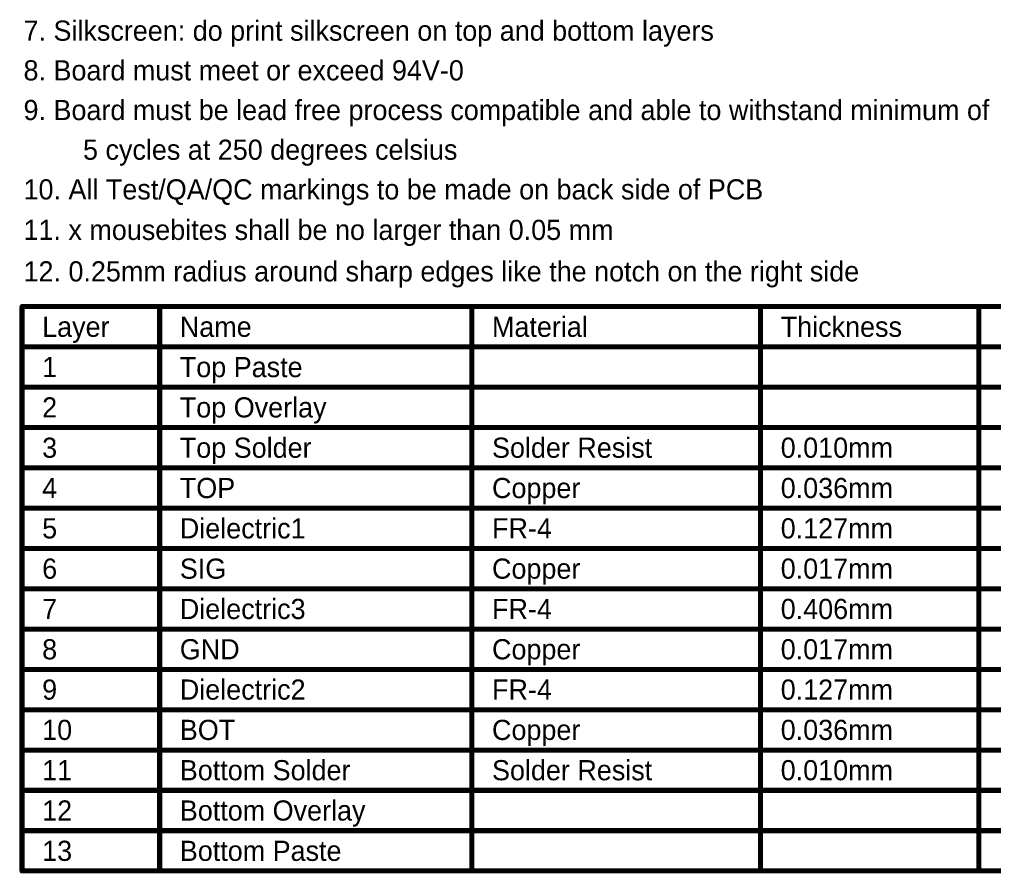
# Model space of a CAD drawing. Header units: millimetres. Extents: x 6 to 417, y 41 to 311.
# Drawn here: x 79.8 to 153.5, y 182.1 to 246.6 of the extents above; entities that cross this region are included whole.
import ezdxf

# ---------------------------------------------------------------- set-up
doc = ezdxf.new("R2010")
doc.units = ezdxf.units.MM
doc.layers.add('DrillDrawing', color=1, linetype='Continuous')

msp = doc.modelspace()

# ---------------------------------------------------------------- linework, layer by layer
at = {"layer": 'DrillDrawing', "const_width": 0.381}
for points in [[(79.964, 224.934), (195.25, 224.934)], [(79.964, 182.262), (79.964, 224.934)], [(90.376, 182.262), (90.376, 224.934)], [(113.992, 182.262), (113.992, 224.934)], [(135.83, 182.262), (135.83, 224.934)], [(152.335, 182.262), (152.335, 224.934)], [(79.964, 221.886), (195.25, 221.886)], [(79.964, 218.838), (90.376, 218.838)], [(90.376, 218.838), (113.992, 218.838)], [(113.992, 218.838), (135.83, 218.838)], [(135.83, 218.838), (152.335, 218.838)], [(152.335, 218.838), (166.81, 218.838)], [(79.964, 215.79), (90.376, 215.79)], [(90.376, 215.79), (113.992, 215.79)], [(113.992, 215.79), (135.83, 215.79)], [(135.83, 215.79), (152.335, 215.79)], [(152.335, 215.79), (166.81, 215.79)], [(79.964, 212.742), (90.376, 212.742)], [(90.376, 212.742), (113.992, 212.742)], [(113.992, 212.742), (135.83, 212.742)], [(135.83, 212.742), (152.335, 212.742)], [(152.335, 212.742), (166.81, 212.742)], [(79.964, 209.694), (90.376, 209.694)], [(90.376, 209.694), (113.992, 209.694)], [(113.992, 209.694), (135.83, 209.694)], [(135.83, 209.694), (152.335, 209.694)], [(152.335, 209.694), (166.81, 209.694)], [(79.964, 206.646), (90.376, 206.646)], [(90.376, 206.646), (113.992, 206.646)], [(113.992, 206.646), (135.83, 206.646)], [(135.83, 206.646), (152.335, 206.646)], [(152.335, 206.646), (166.81, 206.646)], [(79.964, 203.598), (90.376, 203.598)], [(90.376, 203.598), (113.992, 203.598)], [(113.992, 203.598), (135.83, 203.598)], [(135.83, 203.598), (152.335, 203.598)], [(152.335, 203.598), (166.81, 203.598)], [(79.964, 200.55), (90.376, 200.55)], [(90.376, 200.55), (113.992, 200.55)], [(113.992, 200.55), (135.83, 200.55)], [(135.83, 200.55), (152.335, 200.55)], [(152.335, 200.55), (166.81, 200.55)], [(79.964, 197.502), (90.376, 197.502)], [(90.376, 197.502), (113.992, 197.502)], [(113.992, 197.502), (135.83, 197.502)], [(135.83, 197.502), (152.335, 197.502)], [(152.335, 197.502), (166.81, 197.502)], [(79.964, 194.454), (90.376, 194.454)], [(90.376, 194.454), (113.992, 194.454)], [(113.992, 194.454), (135.83, 194.454)], [(135.83, 194.454), (152.335, 194.454)], [(152.335, 194.454), (166.81, 194.454)], [(79.964, 191.406), (90.376, 191.406)], [(90.376, 191.406), (113.992, 191.406)], [(113.992, 191.406), (135.83, 191.406)], [(135.83, 191.406), (152.335, 191.406)], [(152.335, 191.406), (166.81, 191.406)], [(79.964, 188.358), (90.376, 188.358)], [(90.376, 188.358), (113.992, 188.358)], [(113.992, 188.358), (135.83, 188.358)], [(135.83, 188.358), (152.335, 188.358)], [(152.335, 188.358), (166.81, 188.358)], [(79.964, 185.31), (90.376, 185.31)], [(90.376, 185.31), (113.992, 185.31)], [(113.992, 185.31), (135.83, 185.31)], [(135.83, 185.31), (152.335, 185.31)], [(152.335, 185.31), (166.81, 185.31)], [(79.964, 182.262), (90.376, 182.262)], [(90.376, 182.262), (113.992, 182.262)], [(113.992, 182.262), (135.83, 182.262)], [(135.83, 182.262), (152.335, 182.262)], [(152.335, 182.262), (166.81, 182.262)]]:
    msp.add_lwpolyline(points, dxfattribs=at)
at = {"layer": 'DrillDrawing', "const_width": 0.191}
for points in [[(79.869, 224.934, 1), (80.059, 224.934, 1)], [(79.869, 224.934, 1), (80.059, 224.934, 1)], [(90.281, 224.934, 1), (90.471, 224.934, 1)], [(113.896, 224.934, 1), (114.087, 224.934, 1)], [(135.734, 224.934, 1), (135.925, 224.934, 1)], [(152.24, 224.934, 1), (152.431, 224.934, 1)], [(79.869, 221.886, 1), (80.059, 221.886, 1)], [(79.869, 218.838, 1), (80.059, 218.838, 1)], [(90.281, 218.838, 1), (90.471, 218.838, 1)], [(90.281, 218.838, 1), (90.471, 218.838, 1)], [(113.896, 218.838, 1), (114.087, 218.838, 1)], [(113.896, 218.838, 1), (114.087, 218.838, 1)], [(135.734, 218.838, 1), (135.925, 218.838, 1)], [(135.734, 218.838, 1), (135.925, 218.838, 1)], [(152.24, 218.838, 1), (152.431, 218.838, 1)], [(152.24, 218.838, 1), (152.431, 218.838, 1)], [(79.869, 215.79, 1), (80.059, 215.79, 1)], [(90.281, 215.79, 1), (90.471, 215.79, 1)], [(90.281, 215.79, 1), (90.471, 215.79, 1)], [(113.896, 215.79, 1), (114.087, 215.79, 1)], [(113.896, 215.79, 1), (114.087, 215.79, 1)], [(135.734, 215.79, 1), (135.925, 215.79, 1)], [(135.734, 215.79, 1), (135.925, 215.79, 1)], [(152.24, 215.79, 1), (152.431, 215.79, 1)], [(152.24, 215.79, 1), (152.431, 215.79, 1)], [(79.869, 212.742, 1), (80.059, 212.742, 1)], [(90.281, 212.742, 1), (90.471, 212.742, 1)], [(90.281, 212.742, 1), (90.471, 212.742, 1)], [(113.896, 212.742, 1), (114.087, 212.742, 1)], [(113.896, 212.742, 1), (114.087, 212.742, 1)], [(135.734, 212.742, 1), (135.925, 212.742, 1)], [(135.734, 212.742, 1), (135.925, 212.742, 1)], [(152.24, 212.742, 1), (152.431, 212.742, 1)], [(152.24, 212.742, 1), (152.431, 212.742, 1)], [(79.869, 209.694, 1), (80.059, 209.694, 1)], [(90.281, 209.694, 1), (90.471, 209.694, 1)], [(90.281, 209.694, 1), (90.471, 209.694, 1)], [(113.896, 209.694, 1), (114.087, 209.694, 1)], [(113.896, 209.694, 1), (114.087, 209.694, 1)], [(135.734, 209.694, 1), (135.925, 209.694, 1)], [(135.734, 209.694, 1), (135.925, 209.694, 1)], [(152.24, 209.694, 1), (152.431, 209.694, 1)], [(152.24, 209.694, 1), (152.431, 209.694, 1)], [(79.869, 206.646, 1), (80.059, 206.646, 1)], [(90.281, 206.646, 1), (90.471, 206.646, 1)], [(90.281, 206.646, 1), (90.471, 206.646, 1)], [(113.896, 206.646, 1), (114.087, 206.646, 1)], [(113.896, 206.646, 1), (114.087, 206.646, 1)], [(135.734, 206.646, 1), (135.925, 206.646, 1)], [(135.734, 206.646, 1), (135.925, 206.646, 1)], [(152.24, 206.646, 1), (152.431, 206.646, 1)], [(152.24, 206.646, 1), (152.431, 206.646, 1)], [(79.869, 203.598, 1), (80.059, 203.598, 1)], [(90.281, 203.598, 1), (90.471, 203.598, 1)], [(90.281, 203.598, 1), (90.471, 203.598, 1)], [(113.896, 203.598, 1), (114.087, 203.598, 1)], [(113.896, 203.598, 1), (114.087, 203.598, 1)], [(135.734, 203.598, 1), (135.925, 203.598, 1)], [(135.734, 203.598, 1), (135.925, 203.598, 1)], [(152.24, 203.598, 1), (152.431, 203.598, 1)], [(152.24, 203.598, 1), (152.431, 203.598, 1)], [(79.869, 200.55, 1), (80.059, 200.55, 1)], [(90.281, 200.55, 1), (90.471, 200.55, 1)], [(90.281, 200.55, 1), (90.471, 200.55, 1)], [(113.896, 200.55, 1), (114.087, 200.55, 1)], [(113.896, 200.55, 1), (114.087, 200.55, 1)], [(135.734, 200.55, 1), (135.925, 200.55, 1)], [(135.734, 200.55, 1), (135.925, 200.55, 1)], [(152.24, 200.55, 1), (152.431, 200.55, 1)], [(152.24, 200.55, 1), (152.431, 200.55, 1)], [(79.869, 197.502, 1), (80.059, 197.502, 1)], [(90.281, 197.502, 1), (90.471, 197.502, 1)], [(90.281, 197.502, 1), (90.471, 197.502, 1)], [(113.896, 197.502, 1), (114.087, 197.502, 1)], [(113.896, 197.502, 1), (114.087, 197.502, 1)], [(135.734, 197.502, 1), (135.925, 197.502, 1)], [(135.734, 197.502, 1), (135.925, 197.502, 1)], [(152.24, 197.502, 1), (152.431, 197.502, 1)], [(152.24, 197.502, 1), (152.431, 197.502, 1)], [(79.869, 194.454, 1), (80.059, 194.454, 1)], [(90.281, 194.454, 1), (90.471, 194.454, 1)], [(90.281, 194.454, 1), (90.471, 194.454, 1)], [(113.896, 194.454, 1), (114.087, 194.454, 1)], [(113.896, 194.454, 1), (114.087, 194.454, 1)], [(135.734, 194.454, 1), (135.925, 194.454, 1)], [(135.734, 194.454, 1), (135.925, 194.454, 1)], [(152.24, 194.454, 1), (152.431, 194.454, 1)], [(152.24, 194.454, 1), (152.431, 194.454, 1)], [(79.869, 191.406, 1), (80.059, 191.406, 1)], [(90.281, 191.406, 1), (90.471, 191.406, 1)], [(90.281, 191.406, 1), (90.471, 191.406, 1)], [(113.896, 191.406, 1), (114.087, 191.406, 1)], [(113.896, 191.406, 1), (114.087, 191.406, 1)], [(135.734, 191.406, 1), (135.925, 191.406, 1)], [(135.734, 191.406, 1), (135.925, 191.406, 1)], [(152.24, 191.406, 1), (152.431, 191.406, 1)], [(152.24, 191.406, 1), (152.431, 191.406, 1)], [(79.869, 188.358, 1), (80.059, 188.358, 1)], [(90.281, 188.358, 1), (90.471, 188.358, 1)], [(90.281, 188.358, 1), (90.471, 188.358, 1)], [(113.896, 188.358, 1), (114.087, 188.358, 1)], [(113.896, 188.358, 1), (114.087, 188.358, 1)], [(135.734, 188.358, 1), (135.925, 188.358, 1)], [(135.734, 188.358, 1), (135.925, 188.358, 1)], [(152.24, 188.358, 1), (152.431, 188.358, 1)], [(152.24, 188.358, 1), (152.431, 188.358, 1)], [(79.869, 185.31, 1), (80.059, 185.31, 1)], [(90.281, 185.31, 1), (90.471, 185.31, 1)], [(90.281, 185.31, 1), (90.471, 185.31, 1)], [(113.896, 185.31, 1), (114.087, 185.31, 1)], [(113.896, 185.31, 1), (114.087, 185.31, 1)], [(135.734, 185.31, 1), (135.925, 185.31, 1)], [(135.734, 185.31, 1), (135.925, 185.31, 1)], [(152.24, 185.31, 1), (152.431, 185.31, 1)], [(152.24, 185.31, 1), (152.431, 185.31, 1)], [(79.869, 182.262, 1), (80.059, 182.262, 1)], [(79.869, 182.262, 1), (80.059, 182.262, 1)], [(90.281, 182.262, 1), (90.471, 182.262, 1)], [(90.281, 182.262, 1), (90.471, 182.262, 1)], [(90.281, 182.262, 1), (90.471, 182.262, 1)], [(113.896, 182.262, 1), (114.087, 182.262, 1)], [(113.896, 182.262, 1), (114.087, 182.262, 1)], [(113.896, 182.262, 1), (114.087, 182.262, 1)], [(135.734, 182.262, 1), (135.925, 182.262, 1)], [(135.734, 182.262, 1), (135.925, 182.262, 1)], [(135.734, 182.262, 1), (135.925, 182.262, 1)], [(152.24, 182.262, 1), (152.431, 182.262, 1)], [(152.24, 182.262, 1), (152.431, 182.262, 1)], [(152.24, 182.262, 1), (152.431, 182.262, 1)]]:
    msp.add_lwpolyline(points, format="xyb", close=True, dxfattribs=at)

# ---------------------------------------------------------------- texts
at = {"layer": 'DrillDrawing'}
for s, p in [('7. Silkscreen: do print silkscreen on top and bottom layers', (80.078, 245.037)), ('8. Board must meet or exceed 94V-0', (80.078, 242.037)), ('9. Board must be lead free process compatible and able to withstand minimum of', (80.078, 239.037)), ('5 cycles at 250 degrees celsius', (84.578, 236.037)), ('10. All Test/QA/QC markings to be made on back side of PCB', (80.078, 233.037)), ('11. x mousebites shall be no larger than 0.05 mm', (80.075, 229.975)), ('12. 0.25mm radius around sharp edges like the notch on the right side', (80.078, 226.837)), ('Material', (115.516, 222.648)), ('Thickness', (137.354, 222.648)), ('Layer', (81.488, 222.648)), ('Name', (91.9, 222.648)), ('1', (81.488, 219.6)), ('Top Paste', (91.9, 219.6)), ('2', (81.488, 216.552)), ('Top Overlay', (91.9, 216.552)), ('3', (81.488, 213.504)), ('Top Solder', (91.9, 213.504)), ('Solder Resist', (115.516, 213.504)), ('0.010mm', (137.354, 213.504)), ('4', (81.488, 210.456)), ('TOP', (91.9, 210.456)), ('Copper', (115.516, 210.456)), ('0.036mm', (137.354, 210.456)), ('5', (81.488, 207.408)), ('Dielectric1', (91.9, 207.408)), ('FR-4', (115.516, 207.408)), ('0.127mm', (137.354, 207.408)), ('6', (81.488, 204.36)), ('SIG', (91.9, 204.36)), ('Copper', (115.516, 204.36)), ('0.017mm', (137.354, 204.36)), ('7', (81.488, 201.312)), ('Dielectric3', (91.9, 201.312)), ('FR-4', (115.516, 201.312)), ('0.406mm', (137.354, 201.312)), ('8', (81.488, 198.264)), ('GND', (91.9, 198.264)), ('Copper', (115.516, 198.264)), ('0.017mm', (137.354, 198.264)), ('9', (81.488, 195.216)), ('Dielectric2', (91.9, 195.216)), ('FR-4', (115.516, 195.216)), ('0.127mm', (137.354, 195.216)), ('10', (81.488, 192.168)), ('BOT', (91.9, 192.168)), ('Copper', (115.516, 192.168)), ('0.036mm', (137.354, 192.168)), ('11', (81.488, 189.12)), ('Bottom Solder', (91.9, 189.12)), ('Solder Resist', (115.516, 189.12)), ('0.010mm', (137.354, 189.12)), ('12', (81.488, 186.072)), ('Bottom Overlay', (91.9, 186.072)), ('13', (81.488, 183.024)), ('Bottom Paste', (91.9, 183.024))]:
    msp.add_text(s, height=1.524, dxfattribs=at).set_placement(p)

doc.saveas('drawing.dxf')
